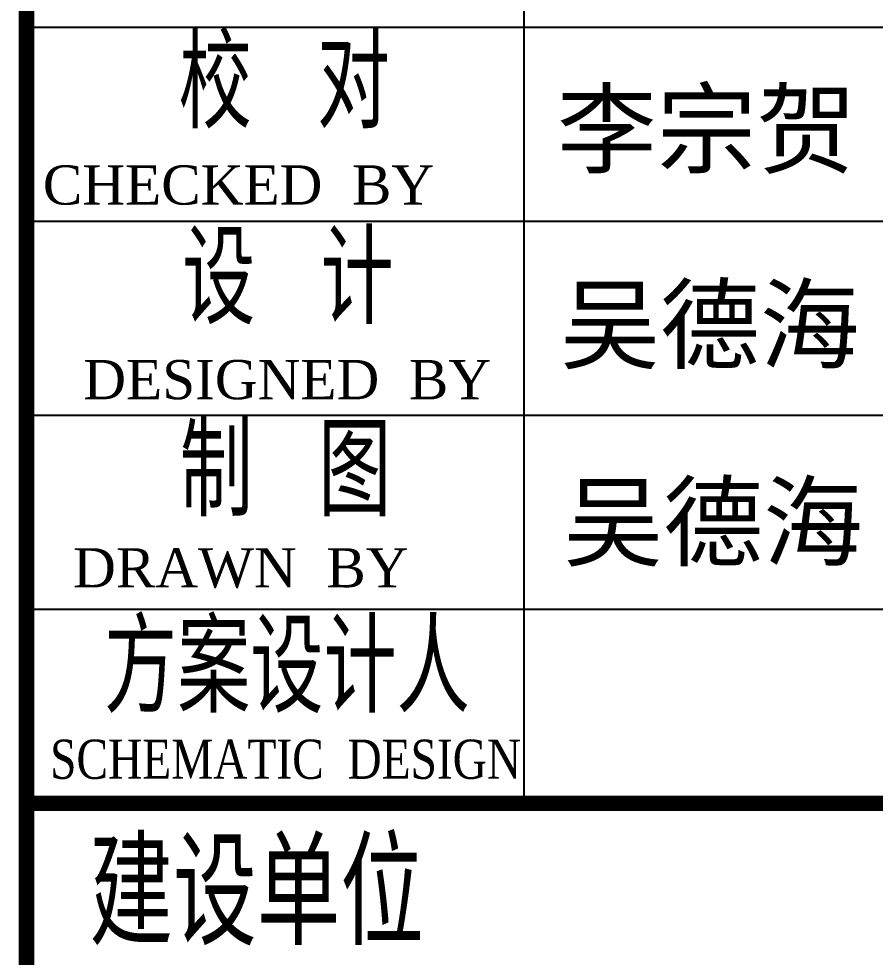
# Model space of a CAD drawing. Extents: x 14207793 to 14719554, y -1675802 to -1228715.
# Drawn here: x 14605225 to 14608503, y -1352173 to -1348582 of the extents above; entities that cross this region are included whole.
import ezdxf

# ---------------------------------------------------------------- set-up
doc = ezdxf.new("R2010")
doc.units = 0
doc.header["$LTSCALE"] = 500
doc.header["$MEASUREMENT"] = 0
doc.layers.get('0').update_dxf_attribs({"linetype": 'CONTINUOUS'})
doc.layers.add('PUB_TITLE', color=4, linetype='CONTINUOUS')
doc.styles.add('GHF', font='TIMES.TTF')
doc.styles.add('HZ', font='txt', dxfattribs={"width": 0.8, "bigfont": 'hztxt'})

msp = doc.modelspace()

# ---------------------------------------------------------------- linework, layer by layer
at = {"color": 4, "const_width": 59.39}
msp.add_lwpolyline([(14610255, -1361692.5), (14605255, -1361692.5), (14605255, -1329433.58), (14610255, -1329433.58)], close=True, dxfattribs=at)
at = {"layer": 'PUB_TITLE'}
for p, q in [((14607157.83, -1345628.35, -1000), (14607157.83, -1351568.88, -1000)), ((14605255, -1348614.65), (14610255, -1348614.65, -1000)), ((14605255, -1349357), (14610255, -1349357, -1000)), ((14605255, -1350099.35), (14610255, -1350099.35, -1000)), ((14605255, -1350841.7), (14610255, -1350841.7, -1000)), ((14605255, -1351584.05), (14610255, -1351584.05, -1000))]:
    msp.add_line(p, q, dxfattribs=at)
at = {"layer": 'PUB_TITLE', "const_width": 59.39}
for points in [[(14605255, -1345645.25), (14610255, -1345645.25), (14610255, -1351584.05), (14605255, -1351584.05)], [(14605255, -1351584.05), (14610255, -1351584.05), (14610255, -1361692.5), (14605255, -1361692.5)]]:
    msp.add_lwpolyline(points, close=True, dxfattribs=at)

# ---------------------------------------------------------------- texts
at = {"color": 2, "width": 0.8}
for s, height, style, p in [('校 对', 350, 'HZ', (14605836.94, -1349001.71, -2000)), ('设 计', 350, 'HZ', (14605850.73, -1349750.77, -2000)), ('制 图', 350, 'HZ', (14605841.53, -1350485.98, -2000)), ('方案设计人', 350, 'HZ', (14605551.49, -1351237.63, -2000)), ('SCHEMATIC  DESIGN', 150, 'GHF', (14605345.35, -1351490.36)), ('建设单位', 400, 'HZ', (14605495.89, -1352126.87, -27.76))]:
    msp.add_text(s, height=height, dxfattribs=dict(at, style=style)).set_placement(p)
at = {"color": 2, "style": 'GHF'}
for s, height, p in [('李宗贺', 280, (14607285, -1349145)), ('CHECKED  BY', 150, (14605317.44, -1349293.25, -1000)), ('吴德海', 280, (14607297.5, -1349892.5)), ('DESIGNED  BY', 150, (14605472.27, -1350037.93)), ('吴德海', 280, (14607310, -1350647.5)), ('DRAWN  BY', 150, (14605433.26, -1350757.99, -1000))]:
    msp.add_text(s, height=height, dxfattribs=at).set_placement(p)

doc.saveas('drawing.dxf')
